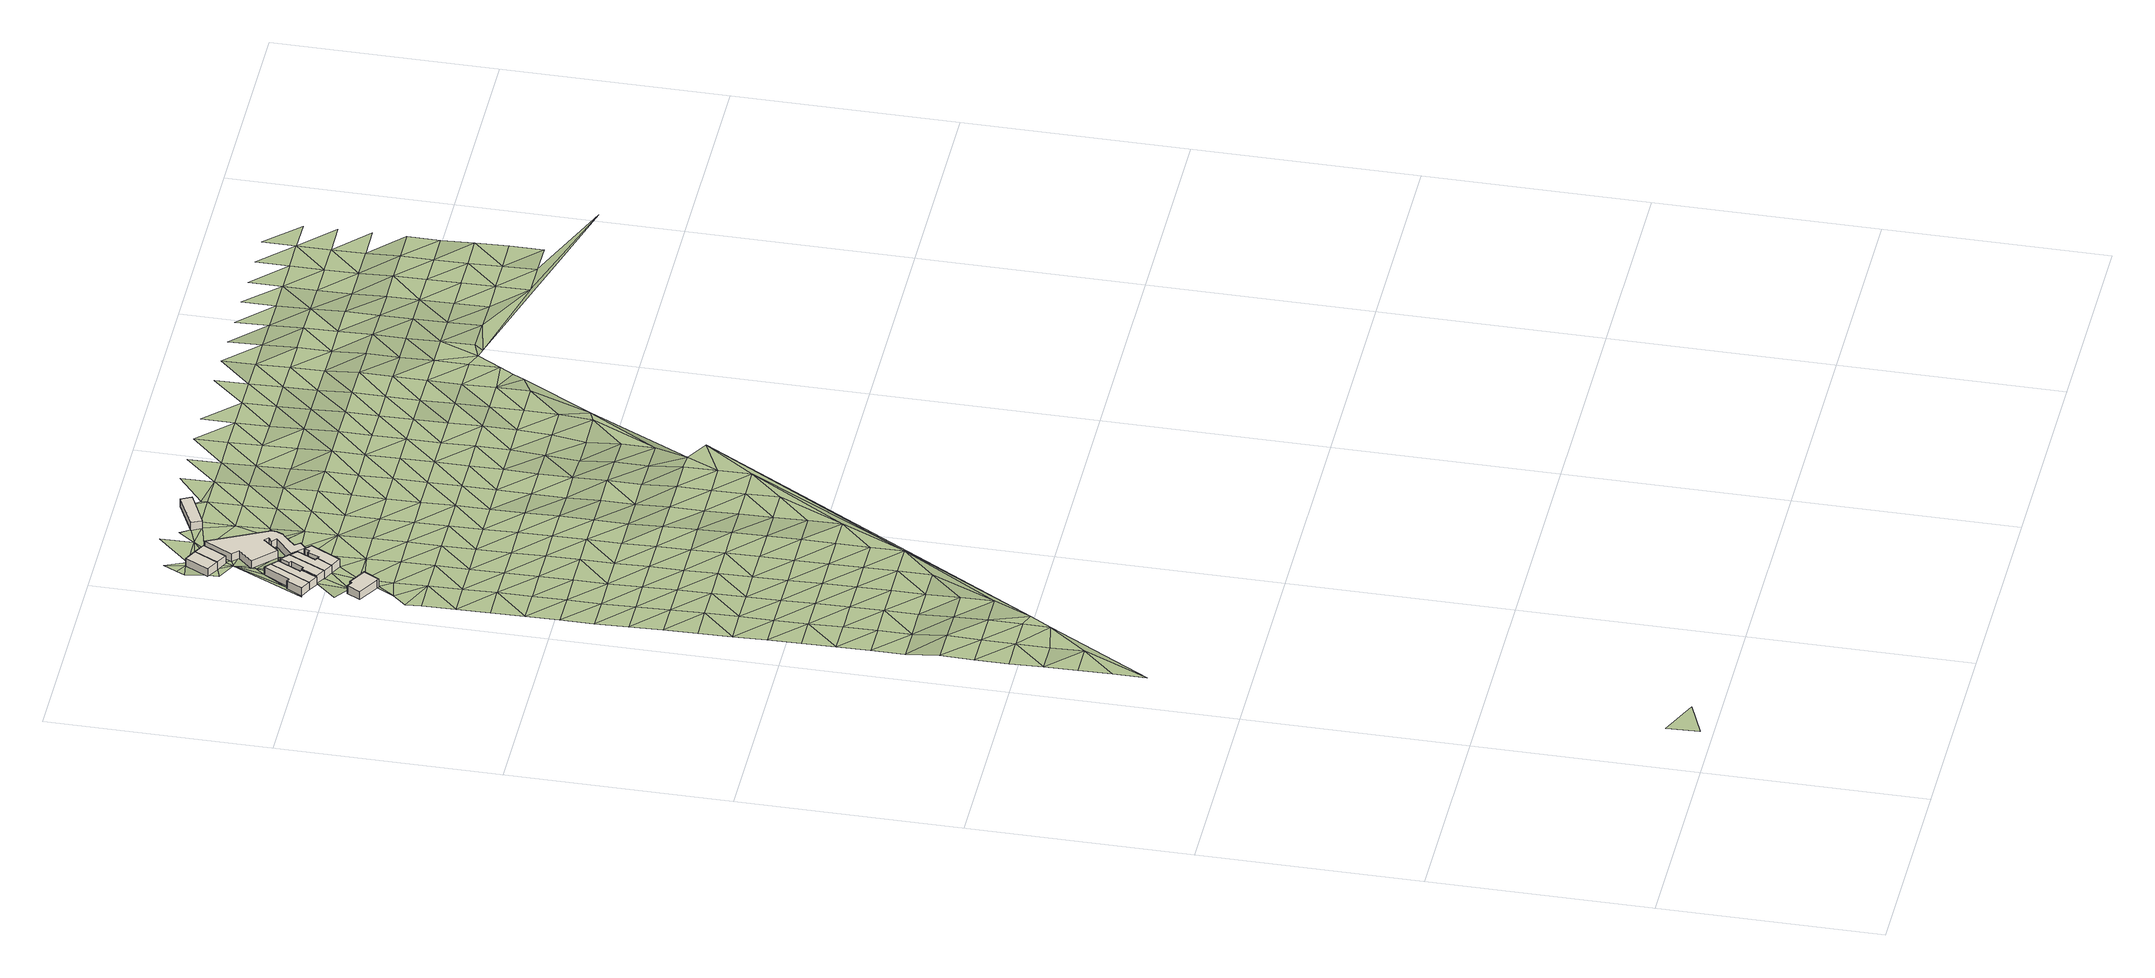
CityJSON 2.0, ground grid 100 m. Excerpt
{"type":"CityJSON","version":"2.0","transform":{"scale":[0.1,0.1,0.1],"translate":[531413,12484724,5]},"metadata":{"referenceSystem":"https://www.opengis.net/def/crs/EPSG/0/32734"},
"CityObjects":{
"building1":{"type":"Building","attributes":{"address":"70 Tennyson Street Salt River Cape Town","building":"house","building:levels":1,"building_height":4.1,"plus_code":"4FRW3F98+F25","ground_height":12.08,"roof_height":16.18},"geometry":[{"type":"Solid","lod":"1","boundaries":[[[[0,1,2,3]],[[1,4,5,2]],[[4,6,7,5]],[[6,8,9,7]],[[8,10,11,9]],[[10,12,13,11]],[[12,0,3,13]],[[3,2,5,7,9,11,13]],[[12,10,8,6,4,1,0]]]]}]},
"building2":{"type":"Building","attributes":{"address":"45 Tennyson Street Salt River Cape Town","building":"house","building:levels":1,"building_height":4.1,"plus_code":"4FRW3F98+H2X","ground_height":11.26,"roof_height":15.36},"geometry":[{"type":"Solid","lod":"1","boundaries":[[[[14,15,16,17]],[[15,18,19,16]],[[18,20,21,19]],[[20,22,23,21]],[[22,24,25,23]],[[24,14,17,25]],[[17,16,19,21,23,25]],[[24,22,20,18,15,14]]]]}]},
"building3":{"type":"Building","attributes":{"address":"47 Tennyson Street Salt River Cape Town","building":"house","building:levels":1,"building_height":4.1,"plus_code":"4FRW3F98+H3J","ground_height":11.26,"roof_height":15.36},"geometry":[{"type":"Solid","lod":"1","boundaries":[[[[15,14,17,16]],[[14,26,27,17]],[[26,28,29,27]],[[28,30,31,29]],[[30,32,33,31]],[[32,15,16,33]],[[16,17,27,29,31,33]],[[32,30,28,26,14,15]]]]}]},
"building4":{"type":"Building","attributes":{"address":"49 Tennyson Street Salt River Cape Town","building":"house","building:levels":1,"building_height":4.1,"plus_code":"4FRW3F98+H3G","ground_height":11.83,"roof_height":15.93},"geometry":[{"type":"Solid","lod":"1","boundaries":[[[[34,35,36,37]],[[35,38,39,36]],[[38,40,41,39]],[[40,42,43,41]],[[42,44,45,43]],[[44,46,47,45]],[[46,48,49,47]],[[48,34,37,49]],[[37,36,39,41,43,45,47,49]],[[48,46,44,42,40,38,35,34]]]]}]},
"building5":{"type":"Building","attributes":{"address":"51 Tennyson Street Salt River Cape Town","building":"house","building:levels":1,"building_height":4.1,"plus_code":"4FRW3F98+H39","ground_height":11.7,"roof_height":15.8},"geometry":[{"type":"Solid","lod":"1","boundaries":[[[[50,51,52,53]],[[51,54,55,52]],[[54,56,57,55]],[[56,58,59,57]],[[58,60,61,59]],[[60,50,53,61]],[[53,52,55,57,59,61]],[[60,58,56,54,51,50]]]]}]},
"building6":{"type":"Building","attributes":{"address":"53 Tennyson Street Salt River Cape Town","building":"house","building:levels":1,"building_height":4.1,"plus_code":"4FRW3F98+G4C","ground_height":11.7,"roof_height":15.8},"geometry":[{"type":"Solid","lod":"1","boundaries":[[[[51,62,63,52]],[[62,64,65,63]],[[64,66,67,65]],[[66,68,69,67]],[[68,70,71,69]],[[70,72,73,71]],[[72,54,55,73]],[[54,51,52,55]],[[52,63,65,67,69,71,73,55]],[[54,72,70,68,66,64,62,51]]]]}]},
"building7":{"type":"Building","attributes":{"address":"373 Lower Main Road Salt River Cape Town","building":"house","building:levels":1,"building_height":4.1,"plus_code":"4FRW3F98+P37","ground_height":10.41,"roof_height":14.51},"geometry":[{"type":"Solid","lod":"1","boundaries":[[[[74,75,76,77]],[[75,78,79,76]],[[78,80,81,79]],[[80,74,77,81]],[[77,76,79,81]],[[80,78,75,74]]]]}]},
"building8":{"type":"Building","attributes":{"address":"371 Lower Main Road Salt River Cape Town","building":"house","building:levels":1,"building_height":4.1,"plus_code":"4FRW3F98+P34","ground_height":10.24,"roof_height":14.34},"geometry":[{"type":"Solid","lod":"1","boundaries":[[[[82,83,84,85]],[[83,86,87,84]],[[86,88,89,87]],[[88,82,85,89]],[[85,84,87,89]],[[88,86,83,82]]]]}]},
"building9":{"type":"Building","attributes":{"address":"369 Lower Main Road Salt River Cape Town","building":"commercial","building:levels":1,"building_height":4.1,"plus_code":"4FRW3F98+M44","ground_height":10.24,"roof_height":14.34},"geometry":[{"type":"Solid","lod":"1","boundaries":[[[[90,91,92,93]],[[91,94,95,92]],[[94,96,97,95]],[[96,98,99,97]],[[98,100,101,99]],[[100,102,103,101]],[[102,104,105,103]],[[104,106,107,105]],[[106,108,109,107]],[[108,110,111,109]],[[110,112,113,111]],[[112,114,115,113]],[[114,116,117,115]],[[116,118,119,117]],[[118,120,121,119]],[[120,122,123,121]],[[122,90,93,123]],[[93,92,95,97,99,101,103,105,107,109,111,113,115,117,119,121,123]],[[122,120,118,116,114,112,110,108,106,104,102,100,98,96,94,91,90]]]]}]},
"building10":{"type":"Building","attributes":{"address":"Lower Main Road Salt River Cape Town","building":"retail","building:levels":1,"building_height":4.1,"plus_code":"4FRW3F98+Q63","ground_height":10.1,"roof_height":14.2},"geometry":[{"type":"Solid","lod":"1","boundaries":[[[[124,125,126,127]],[[125,128,129,126]],[[128,130,131,129]],[[130,124,127,131]],[[127,126,129,131]],[[130,128,125,124]]]]}]},
"terrain1":{"type":"TINRelief","geometry":[{"type":"CompositeSurface","lod":"1","boundaries":[[[132,133,134]],[[135,136,137]],[[138,137,136]],[[138,136,139]],[[140,139,141]],[[136,142,139]],[[143,136,135]],[[140,141,144]],[[139,142,141]],[[145,144,146]],[[144,141,146]],[[143,142,136]],[[147,148,145]],[[142,143,141]],[[146,147,145]],[[148,149,150]],[[141,151,146]],[[147,149,148]],[[151,141,143]],[[152,153,150]],[[146,154,147]],[[150,149,152]],[[151,154,146]],[[155,153,156]],[[149,147,157]],[[151,143,158]],[[153,152,159]],[[147,154,157]],[[154,151,158]],[[160,155,156]],[[153,159,156]],[[152,149,161]],[[157,162,149]],[[160,163,164]],[[159,152,161]],[[165,154,158]],[[163,160,156]],[[161,149,162]],[[154,165,157]],[[164,166,167]],[[159,168,156]],[[163,169,164]],[[162,157,170]],[[168,159,161]],[[171,167,166]],[[164,169,166]],[[170,157,165]],[[172,163,156]],[[162,173,161]],[[172,156,168]],[[171,174,175]],[[173,162,170]],[[169,163,176]],[[174,171,166]],[[168,161,177]],[[163,172,176]],[[178,175,179]],[[173,177,161]],[[179,175,174]],[[166,169,180]],[[172,168,181]],[[165,182,170]],[[183,165,158]],[[176,184,169]],[[178,185,186]],[[181,168,177]],[[166,180,174]],[[170,182,173]],[[178,179,185]],[[169,184,180]],[[172,187,176]],[[186,188,189]],[[187,172,181]],[[179,174,190]],[[177,173,191]],[[186,185,188]],[[184,176,192]],[[174,180,190]],[[177,191,181]],[[192,176,187]],[[173,182,191]],[[193,189,194]],[[179,195,185]],[[189,188,196]],[[183,182,165]],[[195,179,190]],[[197,193,194]],[[180,184,198]],[[187,181,199]],[[189,196,194]],[[200,184,192]],[[188,185,201]],[[181,191,199]],[[180,198,190]],[[195,201,185]],[[184,200,198]],[[202,192,187]],[[203,197,204]],[[205,196,188]],[[194,206,197]],[[199,202,187]],[[207,195,190]],[[191,182,183]],[[204,208,203]],[[201,205,188]],[[192,209,200]],[[197,206,204]],[[207,190,198]],[[194,196,210]],[[191,183,199]],[[202,209,192]],[[211,208,204]],[[201,195,212]],[[205,210,196]],[[195,207,212]],[[213,206,194]],[[198,200,214]],[[215,202,199]],[[209,216,200]],[[211,217,218]],[[210,213,194]],[[183,215,199]],[[204,219,211]],[[217,211,219]],[[205,201,220]],[[198,214,207]],[[221,222,223]],[[212,224,201]],[[200,216,214]],[[209,202,225]],[[34,226,222]],[[206,227,204]],[[205,220,210]],[[213,228,206]],[[201,224,220]],[[202,215,225]],[[212,207,229]],[[6,217,219]],[[204,227,219]],[[222,6,230]],[[216,209,231]],[[227,206,228]],[[229,207,214]],[[222,35,34]],[[213,210,232]],[[225,231,209]],[[233,222,230]],[[234,224,212]],[[35,222,233]],[[210,220,232]],[[235,236,237]],[[238,18,237]],[[6,219,239]],[[216,240,214]],[[241,215,183]],[[229,234,212]],[[228,213,242]],[[219,227,239]],[[216,231,240]],[[183,158,243]],[[230,6,244]],[[241,225,215]],[[232,242,213]],[[230,62,233]],[[245,246,48]],[[245,48,46]],[[220,224,247]],[[214,248,229]],[[234,249,224]],[[235,237,18]],[[231,225,241]],[[244,6,239]],[[46,44,245]],[[248,214,240]],[[250,246,245]],[[62,230,244]],[[227,228,251]],[[220,247,232]],[[245,44,42]],[[228,242,252]],[[224,249,247]],[[42,250,245]],[[18,15,253]],[[234,229,254]],[[250,42,40]],[[255,256,257]],[[250,253,15]],[[227,251,239]],[[231,258,240]],[[251,228,252]],[[235,18,253]],[[229,248,254]],[[259,260,70]],[[242,232,261]],[[235,256,255]],[[260,72,70]],[[258,231,241]],[[75,262,257]],[[62,244,263]],[[235,253,264]],[[249,234,265]],[[58,259,70]],[[250,266,253]],[[261,232,247]],[[266,250,40]],[[262,75,267]],[[235,268,256]],[[253,266,264]],[[269,244,239]],[[248,240,270]],[[40,38,266]],[[263,64,62]],[[254,265,234]],[[271,38,58]],[[256,268,272]],[[268,235,272]],[[242,273,252]],[[235,264,274]],[[68,66,70]],[[58,70,66]],[[269,239,251]],[[270,240,258]],[[271,266,38]],[[75,275,267]],[[235,276,272]],[[277,247,249]],[[58,278,271]],[[66,278,58]],[[273,242,261]],[[276,235,274]],[[275,75,279]],[[248,280,254]],[[64,278,66]],[[249,265,277]],[[74,279,75]],[[244,281,263]],[[282,241,183]],[[244,269,283]],[[88,272,276]],[[280,248,270]],[[284,278,64]],[[271,285,266]],[[252,286,251]],[[261,247,287]],[[252,273,288]],[[263,281,64]],[[265,254,289]],[[241,290,258]],[[281,244,283]],[[277,287,247]],[[291,292,266]],[[291,266,285]],[[88,276,98]],[[251,286,269]],[[64,281,284]],[[288,286,252]],[[254,280,289]],[[293,279,74]],[[284,294,295]],[[261,296,273]],[[258,290,270]],[[297,292,291]],[[74,88,293]],[[265,298,277]],[[261,287,296]],[[269,299,283]],[[298,265,289]],[[300,294,284]],[[98,293,88]],[[300,284,281]],[[273,301,288]],[[280,270,302]],[[303,279,293]],[[269,286,299]],[[287,277,304]],[[305,294,300]],[[301,273,296]],[[306,305,300]],[[281,283,307]],[[280,302,289]],[[304,277,298]],[[270,290,302]],[[299,307,283]],[[306,308,309]],[[310,98,309]],[[98,311,293]],[[241,282,290]],[[308,306,300]],[[286,288,312]],[[287,313,296]],[[301,314,288]],[[298,289,315]],[[313,287,304]],[[316,300,281]],[[286,312,299]],[[310,311,98]],[[309,308,310]],[[281,307,317]],[[288,314,312]],[[318,319,293]],[[289,302,315]],[[311,318,293]],[[320,301,296]],[[304,298,321]],[[243,282,183]],[[319,318,322]],[[316,281,317]],[[296,313,320]],[[308,300,323]],[[307,299,324]],[[315,321,298]],[[314,301,325]],[[282,302,290]],[[324,299,312]],[[311,310,326]],[[300,316,323]],[[301,320,325]],[[308,327,310]],[[317,307,328]],[[313,304,329]],[[302,282,315]],[[304,321,330]],[[328,307,324]],[[312,314,331]],[[313,329,320]],[[308,323,327]],[[325,332,314]],[[304,330,329]],[[333,311,326]],[[326,310,334]],[[321,315,335]],[[336,316,317]],[[337,317,328]],[[331,314,332]],[[335,315,282]],[[324,312,338]],[[325,320,339]],[[310,327,334]],[[321,340,330]],[[336,317,337]],[[339,320,329]],[[316,341,323]],[[334,333,326]],[[312,331,338]],[[321,335,340]],[[342,328,324]],[[343,332,325]],[[330,344,329]],[[316,336,341]],[[339,343,325]],[[323,345,327]],[[324,338,342]],[[333,334,346]],[[330,340,344]],[[337,328,347]],[[332,348,331]],[[329,349,339]],[[323,341,345]],[[243,335,282]],[[350,340,335]],[[343,351,332]],[[334,327,352]],[[328,342,347]],[[349,329,344]],[[336,337,353]],[[352,346,334]],[[344,340,350]],[[348,332,351]],[[354,338,331]],[[345,352,327]],[[350,335,243]],[[336,353,341]],[[343,339,355]],[[353,337,347]],[[349,356,339]],[[331,348,354]],[[357,342,338]],[[351,343,355]],[[358,346,352]],[[339,356,355]],[[344,350,359]],[[349,344,359]],[[341,360,345]],[[353,361,341]],[[338,354,357]],[[362,347,342]],[[351,363,348]],[[364,356,349]],[[341,361,360]],[[355,365,351]],[[366,352,345]],[[342,357,362]],[[359,364,349]],[[367,353,347]],[[363,354,348]],[[363,351,365]],[[355,356,368]],[[366,345,360]],[[353,367,361]],[[367,347,362]],[[364,368,356]],[[357,354,369]],[[370,365,355]],[[352,366,371]],[[354,363,372]],[[359,350,373]],[[374,360,361]],[[368,370,355]],[[357,369,362]],[[361,367,374]],[[354,372,369]],[[364,359,375]],[[363,365,376]],[[370,377,365]],[[378,366,360]],[[375,368,364]],[[379,360,374]],[[380,367,362]],[[376,372,363]],[[369,381,362]],[[365,377,376]],[[370,368,375]],[[379,378,360]],[[380,362,381]],[[375,359,373]],[[374,367,382]],[[383,369,372]],[[377,370,384]],[[366,378,385]],[[386,372,376]],[[374,382,379]],[[367,380,382]],[[375,384,370]],[[372,386,383]],[[387,381,369]],[[376,377,388]],[[377,384,389]],[[384,375,373]],[[378,379,390]],[[382,391,379]],[[369,383,387]],[[380,381,392]],[[377,389,388]],[[390,385,378]],[[386,376,393]],[[390,379,391]],[[392,381,387]],[[394,382,380]],[[376,388,393]],[[383,386,395]],[[396,384,373]],[[396,389,384]],[[392,394,380]],[[397,391,382]],[[386,393,395]],[[387,383,398]],[[389,399,388]],[[382,394,397]],[[390,391,400]],[[383,395,398]],[[392,387,401]],[[399,389,396]],[[373,402,396]],[[400,403,390]],[[404,393,388]],[[400,391,397]],[[401,387,398]],[[394,392,405]],[[388,399,404]],[[406,395,393]],[[405,392,401]],[[396,402,399]],[[397,394,407]],[[393,404,406]],[[408,398,395]],[[394,405,407]],[[409,400,397]],[[410,399,402]],[[395,406,408]],[[411,401,398]],[[399,412,404]],[[409,397,407]],[[399,410,412]],[[411,398,408]],[[413,405,401]],[[404,414,406]],[[400,409,415]],[[414,404,412]],[[413,401,411]],[[416,407,405]],[[406,417,408]],[[414,417,406]],[[405,413,416]],[[418,409,407]],[[408,419,411]],[[414,412,420]],[[417,419,408]],[[417,414,420]],[[418,407,416]],[[411,421,413]],[[419,421,411]],[[409,418,422]],[[413,423,416]],[[417,420,424]],[[425,420,426]],[[421,423,413]],[[419,417,427]],[[424,420,425]],[[418,416,428]],[[423,428,416]],[[417,424,427]],[[421,419,429]],[[422,418,430]],[[426,431,425]],[[423,421,429]],[[428,430,418]],[[419,427,429]],[[431,424,425]],[[428,423,432]],[[429,433,423]],[[427,424,434]],[[424,431,435]],[[428,432,430]],[[423,433,432]],[[427,434,429]],[[424,435,434]],[[436,431,426]],[[437,430,438]],[[439,433,429]],[[430,432,438]],[[431,440,435]],[[429,434,439]],[[441,432,433]],[[439,442,433]],[[434,435,443]],[[440,444,435]],[[440,431,436]],[[432,441,438]],[[433,442,441]],[[443,439,434]],[[435,444,443]],[[445,438,446]],[[442,439,447]],[[441,446,438]],[[444,440,448]],[[439,443,447]],[[436,448,440]],[[449,441,442]],[[443,444,450]],[[442,447,449]],[[444,448,450]],[[436,426,451]],[[446,441,452]],[[441,449,453]],[[454,447,443]],[[448,436,455]],[[443,450,456]],[[457,446,452]],[[441,453,452]],[[449,447,454]],[[443,456,454]],[[450,448,458]],[[455,459,448]],[[460,453,449]],[[456,450,458]],[[454,460,449]],[[458,448,459]],[[452,453,461]],[[456,462,454]],[[460,461,453]],[[463,459,455]],[[462,456,458]],[[464,465,452]],[[436,451,455]],[[460,454,466]],[[461,464,452]],[[466,454,462]],[[467,458,459]],[[463,468,459]],[[460,469,461]],[[458,467,462]],[[460,466,470]],[[467,459,468]],[[460,470,469]],[[464,461,471]],[[466,462,472]],[[462,467,472]],[[473,464,471]],[[461,469,471]],[[466,474,470]],[[474,466,472]],[[469,470,475]],[[471,469,476]],[[477,478,471]]]}]}
},
"vertices":[
[31,5827,79],[126,5772,79],[126,5772,120],[31,5827,120],[138,5766,79],[138,5766,120],[178,5836,79],[178,5836,120],[96,5883,79],[96,5883,120],[90,5873,79],[90,5873,120],[66,5887,79],[66,5887,120],
[68,6052,71],[168,6239,71],[168,6239,112],[68,6052,112],[142,6262,71],[142,6262,112],[74,6142,71],[74,6142,112],[60,6148,71],[60,6148,112],[22,6076,71],[22,6076,112],
[112,6029,71],[112,6029,112],[150,6102,71],[150,6102,112],[141,6106,71],[141,6106,112],[196,6212,71],[196,6212,112],
[112,6029,77],[156,6004,77],[156,6004,118],[112,6029,118],[241,6173,77],[241,6173,118],[205,6205,77],[205,6205,118],[184,6165,77],[184,6165,118],[194,6156,77],[194,6156,118],[160,6097,77],[160,6097,118],[150,6102,77],[150,6102,118],
[156,6004,75],[202,5981,75],[202,5981,116],[156,6004,116],[241,6052,75],[241,6052,116],[229,6058,75],[229,6058,116],[273,6144,75],[273,6144,116],[241,6173,75],[241,6173,116],
[252,5957,75],[252,5957,116],[326,6093,75],[326,6093,116],[299,6119,75],[299,6119,116],[287,6094,75],[287,6094,116],[275,6099,75],[275,6099,116],[251,6046,75],[251,6046,116],
[205,6576,62],[149,6605,62],[149,6605,103],[205,6576,103],[93,6499,62],[93,6499,103],[149,6469,62],[149,6469,103],
[205,6576,61],[149,6469,61],[149,6469,102],[205,6576,102],[201,6442,61],[201,6442,102],[258,6549,61],[258,6549,102],
[390,6224,61],[402,6233,61],[402,6233,102],[390,6224,102],[415,6263,61],[415,6263,102],[418,6284,61],[418,6284,102],[288,6551,61],[288,6551,102],[220,6422,61],[220,6422,102],[248,6391,61],[248,6391,102],[187,6329,61],[187,6329,102],[283,6232,61],[283,6232,102],[344,6302,61],[344,6302,102],[363,6286,61],[363,6286,102],[342,6269,61],[342,6269,102],[363,6252,61],[363,6252,102],[271,6174,61],[271,6174,102],[323,6119,61],[323,6119,102],[355,6146,61],[355,6146,102],[335,6171,61],[335,6171,102],
[411,6634,59],[433,6588,59],[433,6588,100],[411,6634,100],[594,6664,59],[594,6664,100],[571,6711,59],[571,6711,100],
[25,157,203],[25,7,209],[192,76,207],[25,2407,152],[175,2707,145],[25,2557,151],[25,2707,149],[25,2857,147],[25,3007,141],[175,3007,139],[175,2857,141],[324,2884,137],[25,3157,141],[25,3307,143],[175,3157,140],[175,3307,141],[25,3457,129],[175,3457,127],[25,3607,129],[325,3007,138],[175,3607,127],[25,3757,126],[325,3157,138],[25,3907,124],[175,3907,119],[325,3307,133],[386,2984,138],[175,3757,123],[25,4057,120],[325,3607,125],[325,3457,125],[175,4057,117],[25,4207,116],[475,3157,131],[175,4357,113],[25,4357,113],[325,3757,122],[175,4207,115],[475,3307,128],[25,4507,109],[325,3907,118],[475,3457,123],[175,4507,108],[25,4657,104],[325,4057,114],[475,3607,123],[25,4807,99],[175,4657,103],[325,4357,109],[475,3757,120],[625,3457,118],[775,3607,115],[325,4207,111],[175,4807,97],[25,4957,99],[475,3907,116],[175,4957,97],[25,5107,97],[325,4507,106],[625,3607,118],[475,4057,112],[25,5257,93],[175,5257,93],[325,4657,101],[175,5107,95],[25,5407,90],[475,4357,107],[625,3757,115],[475,4207,109],[325,4807,95],[625,3907,112],[25,5557,87],[175,5557,86],[325,4957,95],[175,5407,90],[475,4507,102],[20,5626,87],[625,4057,111],[325,5107,92],[79,5689,85],[475,4657,100],[325,5257,89],[625,4357,108],[775,3757,114],[625,4207,109],[138,5766,82],[126,5772,82],[175,5707,82],[475,4957,95],[90,5873,81],[96,5883,81],[66,5887,81],[475,4807,95],[775,3907,114],[29,5937,77],[325,5557,86],[325,5407,87],[625,4507,103],[175,5857,79],[775,4057,113],[475,5107,92],[202,5981,77],[625,4657,98],[181,6404,67],[5,6074,77],[60,6148,77],[74,6142,77],[325,5707,84],[775,4207,110],[926,3907,108],[475,5257,88],[1405,4592,86],[325,5857,78],[175,6152,77],[141,6106,77],[625,4957,94],[775,4357,109],[625,4807,94],[196,6212,77],[475,5557,82],[475,5407,84],[175,6302,71],[775,4507,102],[95,6449,68],[149,6469,67],[93,6499,68],[926,4057,104],[229,6058,77],[241,6052,77],[625,5107,91],[83,6596,63],[325,6007,75],[187,6329,71],[775,4657,96],[283,6232,68],[104,6635,62],[175,6452,67],[475,5707,82],[926,4207,100],[271,6174,75],[201,6442,67],[625,5257,88],[248,6391,67],[138,6699,59],[220,6422,67],[775,4807,90],[323,6119,75],[175,6602,62],[926,4357,96],[475,6007,74],[1226,4357,94],[475,5857,80],[355,6146,75],[363,6252,68],[625,5557,81],[775,4957,90],[625,5407,84],[926,4507,93],[1076,4207,100],[342,6269,68],[344,6302,68],[325,6602,61],[390,6224,75],[335,6171,75],[775,5107,88],[363,6286,68],[926,4657,92],[625,5707,78],[475,6152,74],[775,5257,85],[1076,4357,96],[325,6752,59],[926,4807,83],[402,6233,66],[415,6263,66],[625,5857,76],[475,6302,66],[418,6284,66],[475,6452,63],[433,6588,62],[775,5557,80],[926,4957,83],[775,5407,81],[1076,4507,93],[625,6152,72],[625,6007,72],[411,6634,62],[379,6676,61],[926,5107,76],[1076,4657,92],[388,6680,59],[625,6302,66],[775,5707,76],[926,5257,75],[475,6602,62],[625,6452,63],[775,5857,74],[1076,4957,83],[1076,4807,83],[926,5557,75],[926,5407,76],[594,6664,60],[625,6602,61],[1226,4507,91],[775,6152,74],[775,6007,74],[926,5707,73],[1076,5107,76],[1226,4657,88],[775,6302,68],[926,5857,72],[1076,5257,75],[1226,4807,73],[775,6452,61],[621,6631,60],[926,6007,69],[1076,5557,75],[1226,4957,73],[1298,4652,88],[1076,5407,76],[775,6602,57],[926,6152,69],[1076,5707,73],[1226,5257,65],[1226,5107,56],[1076,5857,72],[775,6752,54],[1376,4807,61],[926,6452,55],[926,6302,60],[1076,6007,69],[1226,5557,72],[1376,4957,61],[1226,5407,72],[926,6602,51],[1076,6152,69],[1376,5107,47],[1226,5857,66],[1376,5257,64],[926,6752,48],[1226,5707,68],[1572,5126,59],[1076,6302,60],[1526,5107,58],[1376,5557,69],[1376,5407,70],[1076,6602,51],[1076,6452,55],[1226,6152,65],[1226,6007,65],[1226,6302,56],[1376,5857,61],[1526,5257,65],[1076,6752,48],[1376,5707,66],[1376,6007,59],[1526,5557,62],[1526,5407,65],[1226,6602,46],[1226,6452,50],[1376,6152,59],[1526,5707,60],[1376,6302,52],[1526,5857,56],[1677,5407,60],[1376,6452,46],[1526,6007,56],[1677,5557,57],[1376,6602,43],[1526,6152,56],[1761,5452,55],[1226,6752,46],[1677,5707,53],[1526,6302,45],[1677,5857,53],[1526,6452,41],[1677,6007,53],[1526,6602,38],[1792,5506,52],[1677,6152,53],[1831,5571,52],[1677,6302,40],[1827,5707,50],[1526,6752,35],[1677,6452,36],[1827,5857,50],[1677,6602,32],[1827,6007,46],[1895,5678,50],[1827,6152,46],[1677,6752,28],[1827,6302,36],[1977,5857,44],[1977,5707,47],[1944,5669,47],[1977,6007,39],[1827,6452,34],[1977,6152,39],[1827,6602,27],[2127,5707,40],[1977,6452,30],[1977,6302,33],[2127,6007,32],[2127,5857,37],[2428,5557,35],[1827,6752,22],[1977,6602,22],[2127,6152,32],[2277,5707,31],[2127,6452,24],[2127,6302,31],[2277,6007,25],[2277,5857,28],[1977,6752,18],[2127,6602,18],[2277,6152,25],[2428,5707,31],[2277,6302,17],[2428,5857,28],[3025,5379,26],[2277,6602,14],[2277,6452,14],[2428,6152,25],[2578,5557,36],[2428,6007,25],[2127,6752,17],[2578,5857,24],[2578,5707,30],[2428,6302,17],[2428,6452,14],[2578,6007,22],[2728,5557,30],[2428,6602,14],[2277,6752,13],[2578,6152,22],[2728,5857,24],[2728,5707,29],[2578,6452,12],[2578,6302,15],[2578,6602,11],[2728,6007,18],[2428,6752,13],[2728,6152,18],[2728,6302,15],[2728,6452,12],[2728,6602,8],[2578,6752,12]
]}
